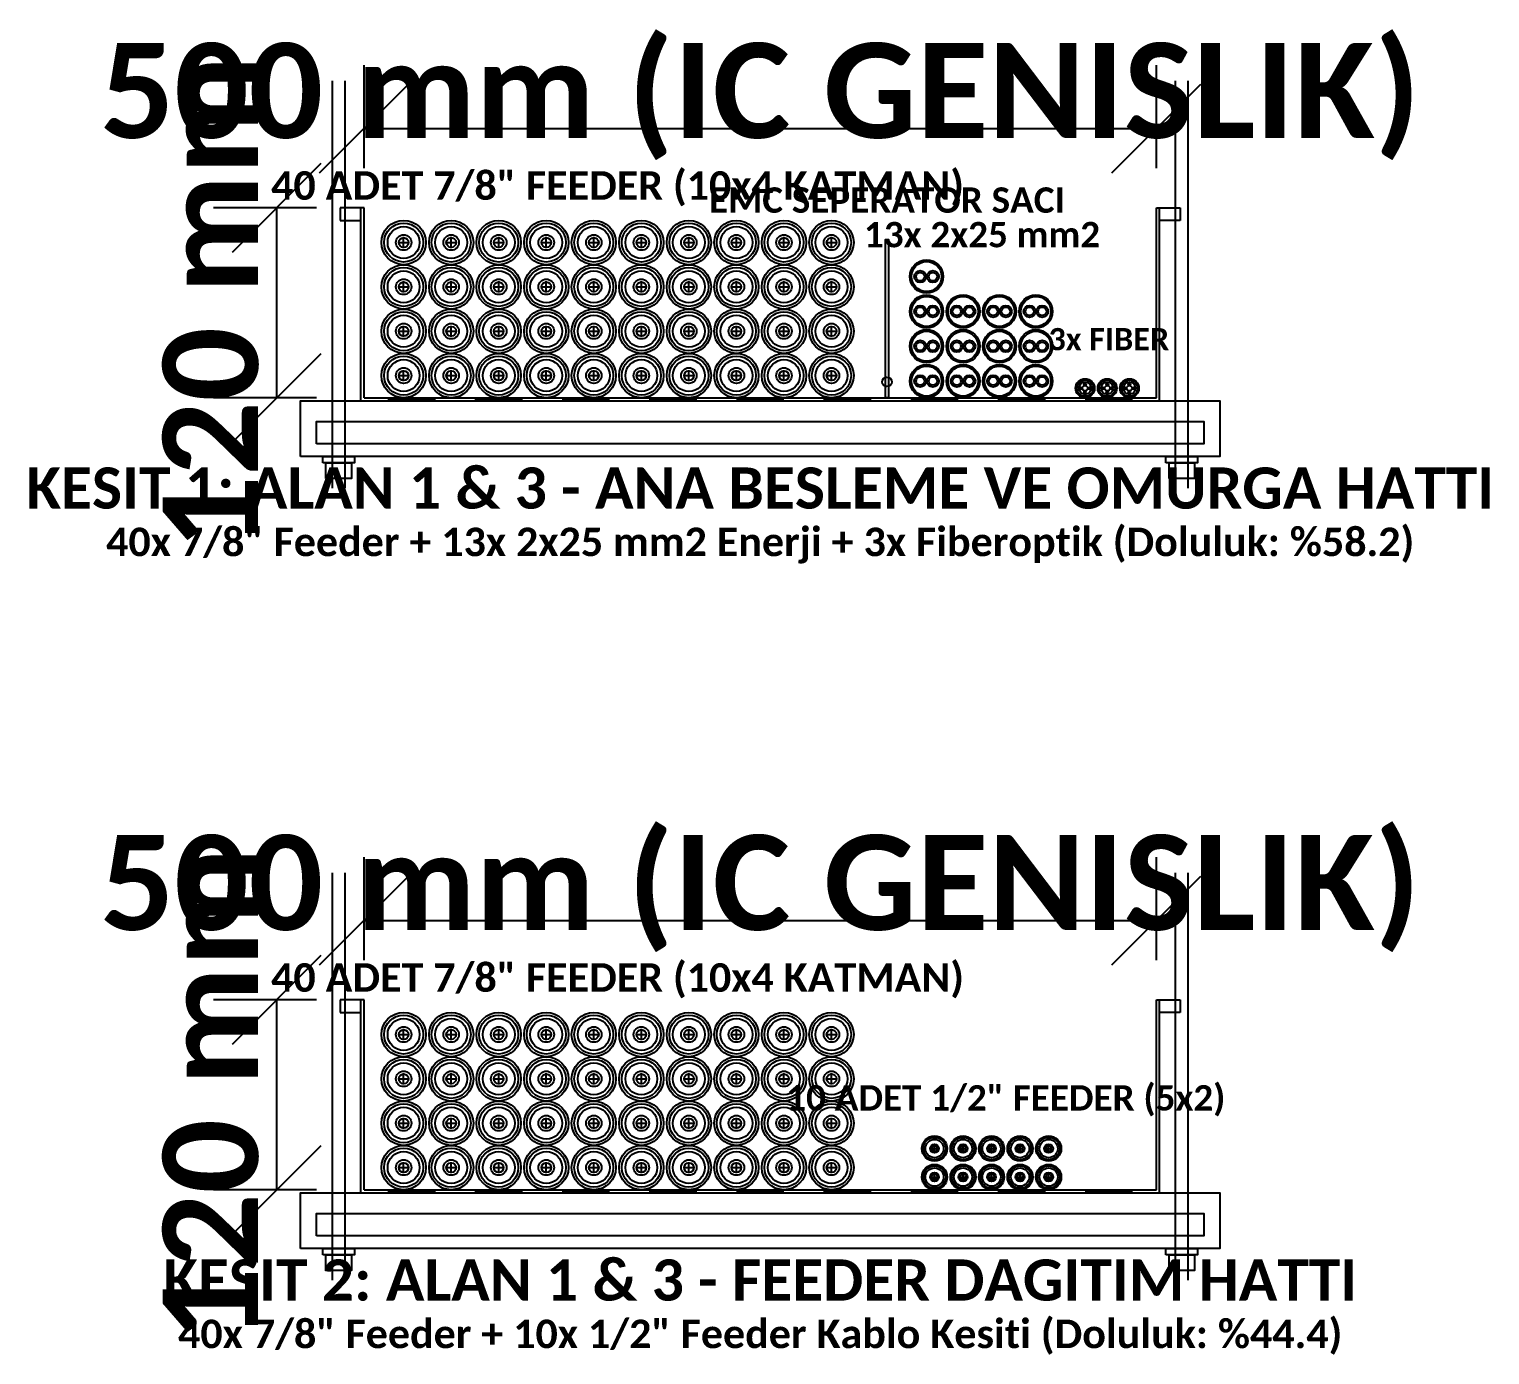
# Model space of a CAD drawing. Header units: metres. Extents: x -1.21 to 1.28, y -0.6 to 4.8.
# Drawn here: x -1.011 to -0.09, y 1.146 to 1.983 of the extents above; entities that cross this region are included whole.
import ezdxf
from ezdxf.enums import TextEntityAlignment as Align

# ---------------------------------------------------------------- set-up
doc = ezdxf.new("R2010")
doc.units = ezdxf.units.M
for name, color, linetype in [('KBL_ENERJI_2X25', 7, 'CONTINUOUS'), ('KBL_FEEDER_1_2', 7, 'CONTINUOUS'), ('KBL_FEEDER_7_8', 7, 'CONTINUOUS'), ('KBL_FIBER_OPTIK', 7, 'CONTINUOUS'), ('METIN_BILGI', 7, 'CONTINUOUS'), ('OLCULER', 1, 'CONTINUOUS'), ('TAVA_ASKI_KONSOL', 7, 'CONTINUOUS'), ('TAVA_DETAY_DELIK', 7, 'CONTINUOUS'), ('TAVA_PROFILI', 7, 'CONTINUOUS'), ('TAVA_SEPERATOR', 7, 'CONTINUOUS')]:
    doc.layers.add(name, color=color, linetype=linetype)
doc.styles.get("Standard").update_dxf_attribs({"font": 'calibrib.ttf'})

msp = doc.modelspace()

# ---------------------------------------------------------------- linework, layer by layer
at = {"layer": 'KBL_ENERJI_2X25'}
for centre, radius in [((-0.445, 1.8265), 0.0105), ((-0.445, 1.8265), 0.00945), ((-0.44899, 1.8265), 0.00378), ((-0.44899, 1.8265), 0.00265), ((-0.44101, 1.8265), 0.00378), ((-0.44101, 1.8265), 0.00265), ((-0.445, 1.8045), 0.0105), ((-0.445, 1.8045), 0.00945), ((-0.44899, 1.8045), 0.00378), ((-0.44899, 1.8045), 0.00265), ((-0.44101, 1.8045), 0.00378), ((-0.44101, 1.8045), 0.00265), ((-0.422, 1.8045), 0.0105), ((-0.422, 1.8045), 0.00945), ((-0.42599, 1.8045), 0.00378), ((-0.42599, 1.8045), 0.00265), ((-0.41801, 1.8045), 0.00378), ((-0.41801, 1.8045), 0.00265), ((-0.399, 1.8045), 0.0105), ((-0.399, 1.8045), 0.00945), ((-0.40299, 1.8045), 0.00378), ((-0.40299, 1.8045), 0.00265), ((-0.39501, 1.8045), 0.00378), ((-0.39501, 1.8045), 0.00265), ((-0.376, 1.8045), 0.0105), ((-0.376, 1.8045), 0.00945), ((-0.37999, 1.8045), 0.00378), ((-0.37999, 1.8045), 0.00265), ((-0.37201, 1.8045), 0.00378), ((-0.37201, 1.8045), 0.00265), ((-0.445, 1.7825), 0.0105), ((-0.445, 1.7825), 0.00945), ((-0.422, 1.7825), 0.0105), ((-0.422, 1.7825), 0.00945), ((-0.399, 1.7825), 0.0105), ((-0.399, 1.7825), 0.00945), ((-0.376, 1.7825), 0.0105), ((-0.376, 1.7825), 0.00945), ((-0.44899, 1.7825), 0.00378), ((-0.44899, 1.7825), 0.00265), ((-0.44101, 1.7825), 0.00378), ((-0.44101, 1.7825), 0.00265), ((-0.42599, 1.7825), 0.00378), ((-0.42599, 1.7825), 0.00265), ((-0.41801, 1.7825), 0.00378), ((-0.41801, 1.7825), 0.00265), ((-0.40299, 1.7825), 0.00378), ((-0.40299, 1.7825), 0.00265), ((-0.39501, 1.7825), 0.00378), ((-0.39501, 1.7825), 0.00265), ((-0.37999, 1.7825), 0.00378), ((-0.37999, 1.7825), 0.00265), ((-0.37201, 1.7825), 0.00378), ((-0.37201, 1.7825), 0.00265), ((-0.445, 1.7605), 0.0105), ((-0.445, 1.7605), 0.00945), ((-0.422, 1.7605), 0.0105), ((-0.422, 1.7605), 0.00945), ((-0.399, 1.7605), 0.0105), ((-0.399, 1.7605), 0.00945), ((-0.376, 1.7605), 0.0105), ((-0.376, 1.7605), 0.00945), ((-0.44899, 1.7605), 0.00378), ((-0.44899, 1.7605), 0.00265), ((-0.44101, 1.7605), 0.00378), ((-0.44101, 1.7605), 0.00265), ((-0.42599, 1.7605), 0.00378), ((-0.42599, 1.7605), 0.00265), ((-0.41801, 1.7605), 0.00378), ((-0.41801, 1.7605), 0.00265), ((-0.40299, 1.7605), 0.00378), ((-0.40299, 1.7605), 0.00265), ((-0.39501, 1.7605), 0.00378), ((-0.39501, 1.7605), 0.00265), ((-0.37999, 1.7605), 0.00378), ((-0.37999, 1.7605), 0.00265), ((-0.37201, 1.7605), 0.00378), ((-0.37201, 1.7605), 0.00265)]:
    msp.add_circle(centre, radius, dxfattribs=at)
at = {"layer": 'KBL_FEEDER_1_2'}
for p, q in [((-0.442, 1.276), (-0.438, 1.276)), ((-0.44, 1.274), (-0.44, 1.278)), ((-0.424, 1.276), (-0.42, 1.276)), ((-0.422, 1.274), (-0.422, 1.278)), ((-0.406, 1.276), (-0.402, 1.276)), ((-0.404, 1.274), (-0.404, 1.278)), ((-0.388, 1.276), (-0.384, 1.276)), ((-0.386, 1.274), (-0.386, 1.278)), ((-0.37, 1.276), (-0.366, 1.276)), ((-0.368, 1.274), (-0.368, 1.278)), ((-0.442, 1.258), (-0.438, 1.258)), ((-0.44, 1.256), (-0.44, 1.26)), ((-0.424, 1.258), (-0.42, 1.258)), ((-0.422, 1.256), (-0.422, 1.26)), ((-0.406, 1.258), (-0.402, 1.258)), ((-0.404, 1.256), (-0.404, 1.26)), ((-0.388, 1.258), (-0.384, 1.258)), ((-0.386, 1.256), (-0.386, 1.26)), ((-0.37, 1.258), (-0.366, 1.258)), ((-0.368, 1.256), (-0.368, 1.26))]:
    msp.add_line(p, q, dxfattribs=at)
for centre, radius in [((-0.44, 1.276), 0.008), ((-0.44, 1.276), 0.00704), ((-0.44, 1.276), 0.00576), ((-0.422, 1.276), 0.008), ((-0.422, 1.276), 0.00704), ((-0.422, 1.276), 0.00576), ((-0.404, 1.276), 0.008), ((-0.404, 1.276), 0.00704), ((-0.404, 1.276), 0.00576), ((-0.386, 1.276), 0.008), ((-0.386, 1.276), 0.00704), ((-0.386, 1.276), 0.00576), ((-0.368, 1.276), 0.008), ((-0.368, 1.276), 0.00704), ((-0.368, 1.276), 0.00576), ((-0.44, 1.276), 0.0028), ((-0.44, 1.276), 0.00176), ((-0.422, 1.276), 0.0028), ((-0.422, 1.276), 0.00176), ((-0.404, 1.276), 0.0028), ((-0.404, 1.276), 0.00176), ((-0.386, 1.276), 0.0028), ((-0.386, 1.276), 0.00176), ((-0.368, 1.276), 0.0028), ((-0.368, 1.276), 0.00176), ((-0.44, 1.258), 0.008), ((-0.44, 1.258), 0.00704), ((-0.44, 1.258), 0.00576), ((-0.422, 1.258), 0.008), ((-0.422, 1.258), 0.00704), ((-0.422, 1.258), 0.00576), ((-0.404, 1.258), 0.008), ((-0.404, 1.258), 0.00704), ((-0.404, 1.258), 0.00576), ((-0.386, 1.258), 0.008), ((-0.386, 1.258), 0.00704), ((-0.386, 1.258), 0.00576), ((-0.368, 1.258), 0.008), ((-0.368, 1.258), 0.00704), ((-0.368, 1.258), 0.00576), ((-0.44, 1.258), 0.0028), ((-0.44, 1.258), 0.00176), ((-0.422, 1.258), 0.0028), ((-0.422, 1.258), 0.00176), ((-0.404, 1.258), 0.0028), ((-0.404, 1.258), 0.00176), ((-0.386, 1.258), 0.0028), ((-0.386, 1.258), 0.00176), ((-0.368, 1.258), 0.0028), ((-0.368, 1.258), 0.00176)]:
    msp.add_circle(centre, radius, dxfattribs=at)
at = {"layer": 'KBL_FEEDER_7_8'}
for p, q in [((-0.7785, 1.848), (-0.7715, 1.848)), ((-0.775, 1.8445), (-0.775, 1.8515)), ((-0.7485, 1.848), (-0.7415, 1.848)), ((-0.745, 1.8445), (-0.745, 1.8515)), ((-0.7185, 1.848), (-0.7115, 1.848)), ((-0.715, 1.8445), (-0.715, 1.8515)), ((-0.6885, 1.848), (-0.6815, 1.848)), ((-0.685, 1.8445), (-0.685, 1.8515)), ((-0.6585, 1.848), (-0.6515, 1.848)), ((-0.655, 1.8445), (-0.655, 1.8515)), ((-0.6285, 1.848), (-0.6215, 1.848)), ((-0.625, 1.8445), (-0.625, 1.8515)), ((-0.5985, 1.848), (-0.5915, 1.848)), ((-0.595, 1.8445), (-0.595, 1.8515)), ((-0.5685, 1.848), (-0.5615, 1.848)), ((-0.565, 1.8445), (-0.565, 1.8515)), ((-0.5385, 1.848), (-0.5315, 1.848)), ((-0.535, 1.8445), (-0.535, 1.8515)), ((-0.5085, 1.848), (-0.5015, 1.848)), ((-0.505, 1.8445), (-0.505, 1.8515)), ((-0.7785, 1.82), (-0.7715, 1.82)), ((-0.775, 1.8165), (-0.775, 1.8235)), ((-0.7485, 1.82), (-0.7415, 1.82)), ((-0.745, 1.8165), (-0.745, 1.8235)), ((-0.7185, 1.82), (-0.7115, 1.82)), ((-0.715, 1.8165), (-0.715, 1.8235)), ((-0.6885, 1.82), (-0.6815, 1.82)), ((-0.685, 1.8165), (-0.685, 1.8235)), ((-0.6585, 1.82), (-0.6515, 1.82)), ((-0.655, 1.8165), (-0.655, 1.8235)), ((-0.6285, 1.82), (-0.6215, 1.82)), ((-0.625, 1.8165), (-0.625, 1.8235)), ((-0.5985, 1.82), (-0.5915, 1.82)), ((-0.595, 1.8165), (-0.595, 1.8235)), ((-0.5685, 1.82), (-0.5615, 1.82)), ((-0.565, 1.8165), (-0.565, 1.8235)), ((-0.5385, 1.82), (-0.5315, 1.82)), ((-0.535, 1.8165), (-0.535, 1.8235)), ((-0.5085, 1.82), (-0.5015, 1.82)), ((-0.505, 1.8165), (-0.505, 1.8235)), ((-0.7785, 1.792), (-0.7715, 1.792)), ((-0.775, 1.7885), (-0.775, 1.7955)), ((-0.7485, 1.792), (-0.7415, 1.792)), ((-0.745, 1.7885), (-0.745, 1.7955)), ((-0.7185, 1.792), (-0.7115, 1.792)), ((-0.715, 1.7885), (-0.715, 1.7955)), ((-0.6885, 1.792), (-0.6815, 1.792)), ((-0.685, 1.7885), (-0.685, 1.7955)), ((-0.6585, 1.792), (-0.6515, 1.792)), ((-0.655, 1.7885), (-0.655, 1.7955)), ((-0.6285, 1.792), (-0.6215, 1.792)), ((-0.625, 1.7885), (-0.625, 1.7955)), ((-0.5985, 1.792), (-0.5915, 1.792)), ((-0.595, 1.7885), (-0.595, 1.7955)), ((-0.5685, 1.792), (-0.5615, 1.792)), ((-0.565, 1.7885), (-0.565, 1.7955)), ((-0.5385, 1.792), (-0.5315, 1.792)), ((-0.535, 1.7885), (-0.535, 1.7955)), ((-0.5085, 1.792), (-0.5015, 1.792)), ((-0.505, 1.7885), (-0.505, 1.7955)), ((-0.7785, 1.764), (-0.7715, 1.764)), ((-0.775, 1.7605), (-0.775, 1.7675)), ((-0.7485, 1.764), (-0.7415, 1.764)), ((-0.745, 1.7605), (-0.745, 1.7675)), ((-0.7185, 1.764), (-0.7115, 1.764)), ((-0.715, 1.7605), (-0.715, 1.7675)), ((-0.6885, 1.764), (-0.6815, 1.764)), ((-0.685, 1.7605), (-0.685, 1.7675)), ((-0.6585, 1.764), (-0.6515, 1.764)), ((-0.655, 1.7605), (-0.655, 1.7675)), ((-0.6285, 1.764), (-0.6215, 1.764)), ((-0.625, 1.7605), (-0.625, 1.7675)), ((-0.5985, 1.764), (-0.5915, 1.764)), ((-0.595, 1.7605), (-0.595, 1.7675)), ((-0.5685, 1.764), (-0.5615, 1.764)), ((-0.565, 1.7605), (-0.565, 1.7675)), ((-0.5385, 1.764), (-0.5315, 1.764)), ((-0.535, 1.7605), (-0.535, 1.7675)), ((-0.5085, 1.764), (-0.5015, 1.764)), ((-0.505, 1.7605), (-0.505, 1.7675)), ((-0.7785, 1.348), (-0.7715, 1.348)), ((-0.775, 1.3445), (-0.775, 1.3515)), ((-0.7485, 1.348), (-0.7415, 1.348)), ((-0.745, 1.3445), (-0.745, 1.3515)), ((-0.7185, 1.348), (-0.7115, 1.348)), ((-0.715, 1.3445), (-0.715, 1.3515)), ((-0.6885, 1.348), (-0.6815, 1.348)), ((-0.685, 1.3445), (-0.685, 1.3515)), ((-0.6585, 1.348), (-0.6515, 1.348)), ((-0.655, 1.3445), (-0.655, 1.3515)), ((-0.6285, 1.348), (-0.6215, 1.348)), ((-0.625, 1.3445), (-0.625, 1.3515)), ((-0.5985, 1.348), (-0.5915, 1.348)), ((-0.595, 1.3445), (-0.595, 1.3515)), ((-0.5685, 1.348), (-0.5615, 1.348)), ((-0.565, 1.3445), (-0.565, 1.3515)), ((-0.5385, 1.348), (-0.5315, 1.348)), ((-0.535, 1.3445), (-0.535, 1.3515)), ((-0.5085, 1.348), (-0.5015, 1.348)), ((-0.505, 1.3445), (-0.505, 1.3515)), ((-0.7785, 1.32), (-0.7715, 1.32)), ((-0.775, 1.3165), (-0.775, 1.3235)), ((-0.7485, 1.32), (-0.7415, 1.32)), ((-0.745, 1.3165), (-0.745, 1.3235)), ((-0.7185, 1.32), (-0.7115, 1.32)), ((-0.715, 1.3165), (-0.715, 1.3235)), ((-0.6885, 1.32), (-0.6815, 1.32)), ((-0.685, 1.3165), (-0.685, 1.3235)), ((-0.6585, 1.32), (-0.6515, 1.32)), ((-0.655, 1.3165), (-0.655, 1.3235)), ((-0.6285, 1.32), (-0.6215, 1.32)), ((-0.625, 1.3165), (-0.625, 1.3235)), ((-0.5985, 1.32), (-0.5915, 1.32)), ((-0.595, 1.3165), (-0.595, 1.3235)), ((-0.5685, 1.32), (-0.5615, 1.32)), ((-0.565, 1.3165), (-0.565, 1.3235)), ((-0.5385, 1.32), (-0.5315, 1.32)), ((-0.535, 1.3165), (-0.535, 1.3235)), ((-0.5085, 1.32), (-0.5015, 1.32)), ((-0.505, 1.3165), (-0.505, 1.3235)), ((-0.7785, 1.292), (-0.7715, 1.292)), ((-0.775, 1.2885), (-0.775, 1.2955)), ((-0.7485, 1.292), (-0.7415, 1.292)), ((-0.745, 1.2885), (-0.745, 1.2955)), ((-0.7185, 1.292), (-0.7115, 1.292)), ((-0.715, 1.2885), (-0.715, 1.2955)), ((-0.6885, 1.292), (-0.6815, 1.292)), ((-0.685, 1.2885), (-0.685, 1.2955)), ((-0.6585, 1.292), (-0.6515, 1.292)), ((-0.655, 1.2885), (-0.655, 1.2955)), ((-0.6285, 1.292), (-0.6215, 1.292)), ((-0.625, 1.2885), (-0.625, 1.2955)), ((-0.5985, 1.292), (-0.5915, 1.292)), ((-0.595, 1.2885), (-0.595, 1.2955)), ((-0.5685, 1.292), (-0.5615, 1.292)), ((-0.565, 1.2885), (-0.565, 1.2955)), ((-0.5385, 1.292), (-0.5315, 1.292)), ((-0.535, 1.2885), (-0.535, 1.2955)), ((-0.5085, 1.292), (-0.5015, 1.292)), ((-0.505, 1.2885), (-0.505, 1.2955)), ((-0.7785, 1.264), (-0.7715, 1.264)), ((-0.775, 1.2605), (-0.775, 1.2675)), ((-0.7485, 1.264), (-0.7415, 1.264)), ((-0.745, 1.2605), (-0.745, 1.2675)), ((-0.7185, 1.264), (-0.7115, 1.264)), ((-0.715, 1.2605), (-0.715, 1.2675)), ((-0.6885, 1.264), (-0.6815, 1.264)), ((-0.685, 1.2605), (-0.685, 1.2675)), ((-0.6585, 1.264), (-0.6515, 1.264)), ((-0.655, 1.2605), (-0.655, 1.2675)), ((-0.6285, 1.264), (-0.6215, 1.264)), ((-0.625, 1.2605), (-0.625, 1.2675)), ((-0.5985, 1.264), (-0.5915, 1.264)), ((-0.595, 1.2605), (-0.595, 1.2675)), ((-0.5685, 1.264), (-0.5615, 1.264)), ((-0.565, 1.2605), (-0.565, 1.2675)), ((-0.5385, 1.264), (-0.5315, 1.264)), ((-0.535, 1.2605), (-0.535, 1.2675)), ((-0.5085, 1.264), (-0.5015, 1.264)), ((-0.505, 1.2605), (-0.505, 1.2675))]:
    msp.add_line(p, q, dxfattribs=at)
for centre, radius in [((-0.775, 1.848), 0.014), ((-0.745, 1.848), 0.014), ((-0.715, 1.848), 0.014), ((-0.685, 1.848), 0.014), ((-0.655, 1.848), 0.014), ((-0.625, 1.848), 0.014), ((-0.595, 1.848), 0.014), ((-0.565, 1.848), 0.014), ((-0.535, 1.848), 0.014), ((-0.505, 1.848), 0.014), ((-0.775, 1.848), 0.01232), ((-0.775, 1.848), 0.01008), ((-0.775, 1.848), 0.0049), ((-0.745, 1.848), 0.01232), ((-0.745, 1.848), 0.01008), ((-0.745, 1.848), 0.0049), ((-0.715, 1.848), 0.01232), ((-0.715, 1.848), 0.01008), ((-0.715, 1.848), 0.0049), ((-0.685, 1.848), 0.01232), ((-0.685, 1.848), 0.01008), ((-0.685, 1.848), 0.0049), ((-0.655, 1.848), 0.01232), ((-0.655, 1.848), 0.01008), ((-0.655, 1.848), 0.0049), ((-0.625, 1.848), 0.01232), ((-0.625, 1.848), 0.01008), ((-0.625, 1.848), 0.0049), ((-0.595, 1.848), 0.01232), ((-0.595, 1.848), 0.01008), ((-0.595, 1.848), 0.0049), ((-0.565, 1.848), 0.01232), ((-0.565, 1.848), 0.01008), ((-0.565, 1.848), 0.0049), ((-0.535, 1.848), 0.01232), ((-0.535, 1.848), 0.01008), ((-0.535, 1.848), 0.0049), ((-0.505, 1.848), 0.01232), ((-0.505, 1.848), 0.01008), ((-0.505, 1.848), 0.0049), ((-0.775, 1.848), 0.00308), ((-0.745, 1.848), 0.00308), ((-0.715, 1.848), 0.00308), ((-0.685, 1.848), 0.00308), ((-0.655, 1.848), 0.00308), ((-0.625, 1.848), 0.00308), ((-0.595, 1.848), 0.00308), ((-0.565, 1.848), 0.00308), ((-0.535, 1.848), 0.00308), ((-0.505, 1.848), 0.00308), ((-0.775, 1.82), 0.014), ((-0.775, 1.82), 0.01232), ((-0.775, 1.82), 0.01008), ((-0.745, 1.82), 0.014), ((-0.745, 1.82), 0.01232), ((-0.745, 1.82), 0.01008), ((-0.715, 1.82), 0.014), ((-0.715, 1.82), 0.01232), ((-0.715, 1.82), 0.01008), ((-0.685, 1.82), 0.014), ((-0.685, 1.82), 0.01232), ((-0.685, 1.82), 0.01008), ((-0.655, 1.82), 0.014), ((-0.655, 1.82), 0.01232), ((-0.655, 1.82), 0.01008), ((-0.625, 1.82), 0.014), ((-0.625, 1.82), 0.01232), ((-0.625, 1.82), 0.01008), ((-0.595, 1.82), 0.014), ((-0.595, 1.82), 0.01232), ((-0.595, 1.82), 0.01008), ((-0.565, 1.82), 0.014), ((-0.565, 1.82), 0.01232), ((-0.565, 1.82), 0.01008), ((-0.535, 1.82), 0.014), ((-0.535, 1.82), 0.01232), ((-0.535, 1.82), 0.01008), ((-0.505, 1.82), 0.014), ((-0.505, 1.82), 0.01232), ((-0.505, 1.82), 0.01008), ((-0.775, 1.82), 0.0049), ((-0.775, 1.82), 0.00308), ((-0.745, 1.82), 0.0049), ((-0.745, 1.82), 0.00308), ((-0.715, 1.82), 0.0049), ((-0.715, 1.82), 0.00308), ((-0.685, 1.82), 0.0049), ((-0.685, 1.82), 0.00308), ((-0.655, 1.82), 0.0049), ((-0.655, 1.82), 0.00308), ((-0.625, 1.82), 0.0049), ((-0.625, 1.82), 0.00308), ((-0.595, 1.82), 0.0049), ((-0.595, 1.82), 0.00308), ((-0.565, 1.82), 0.0049), ((-0.565, 1.82), 0.00308), ((-0.535, 1.82), 0.0049), ((-0.535, 1.82), 0.00308), ((-0.505, 1.82), 0.0049), ((-0.505, 1.82), 0.00308), ((-0.775, 1.792), 0.014), ((-0.775, 1.792), 0.01232), ((-0.775, 1.792), 0.01008), ((-0.745, 1.792), 0.014), ((-0.745, 1.792), 0.01232), ((-0.745, 1.792), 0.01008), ((-0.715, 1.792), 0.014), ((-0.715, 1.792), 0.01232), ((-0.715, 1.792), 0.01008), ((-0.685, 1.792), 0.014), ((-0.685, 1.792), 0.01232), ((-0.685, 1.792), 0.01008), ((-0.655, 1.792), 0.014), ((-0.655, 1.792), 0.01232), ((-0.655, 1.792), 0.01008), ((-0.625, 1.792), 0.014), ((-0.625, 1.792), 0.01232), ((-0.625, 1.792), 0.01008), ((-0.595, 1.792), 0.014), ((-0.595, 1.792), 0.01232), ((-0.595, 1.792), 0.01008), ((-0.565, 1.792), 0.014), ((-0.565, 1.792), 0.01232), ((-0.565, 1.792), 0.01008), ((-0.535, 1.792), 0.014), ((-0.535, 1.792), 0.01232), ((-0.535, 1.792), 0.01008), ((-0.505, 1.792), 0.014), ((-0.505, 1.792), 0.01232), ((-0.505, 1.792), 0.01008), ((-0.775, 1.792), 0.0049), ((-0.775, 1.792), 0.00308), ((-0.745, 1.792), 0.0049), ((-0.745, 1.792), 0.00308), ((-0.715, 1.792), 0.0049), ((-0.715, 1.792), 0.00308), ((-0.685, 1.792), 0.0049), ((-0.685, 1.792), 0.00308), ((-0.655, 1.792), 0.0049), ((-0.655, 1.792), 0.00308), ((-0.625, 1.792), 0.0049), ((-0.625, 1.792), 0.00308), ((-0.595, 1.792), 0.0049), ((-0.595, 1.792), 0.00308), ((-0.565, 1.792), 0.0049), ((-0.565, 1.792), 0.00308), ((-0.535, 1.792), 0.0049), ((-0.535, 1.792), 0.00308), ((-0.505, 1.792), 0.0049), ((-0.505, 1.792), 0.00308), ((-0.775, 1.764), 0.014), ((-0.775, 1.764), 0.01232), ((-0.775, 1.764), 0.01008), ((-0.745, 1.764), 0.014), ((-0.745, 1.764), 0.01232), ((-0.745, 1.764), 0.01008), ((-0.715, 1.764), 0.014), ((-0.715, 1.764), 0.01232), ((-0.715, 1.764), 0.01008), ((-0.685, 1.764), 0.014), ((-0.685, 1.764), 0.01232), ((-0.685, 1.764), 0.01008), ((-0.655, 1.764), 0.014), ((-0.655, 1.764), 0.01232), ((-0.655, 1.764), 0.01008), ((-0.625, 1.764), 0.014), ((-0.625, 1.764), 0.01232), ((-0.625, 1.764), 0.01008), ((-0.595, 1.764), 0.014), ((-0.595, 1.764), 0.01232), ((-0.595, 1.764), 0.01008), ((-0.565, 1.764), 0.014), ((-0.565, 1.764), 0.01232), ((-0.565, 1.764), 0.01008), ((-0.535, 1.764), 0.014), ((-0.535, 1.764), 0.01232), ((-0.535, 1.764), 0.01008), ((-0.505, 1.764), 0.014), ((-0.505, 1.764), 0.01232), ((-0.505, 1.764), 0.01008), ((-0.775, 1.764), 0.0049), ((-0.775, 1.764), 0.00308), ((-0.745, 1.764), 0.0049), ((-0.745, 1.764), 0.00308), ((-0.715, 1.764), 0.0049), ((-0.715, 1.764), 0.00308), ((-0.685, 1.764), 0.0049), ((-0.685, 1.764), 0.00308), ((-0.655, 1.764), 0.0049), ((-0.655, 1.764), 0.00308), ((-0.625, 1.764), 0.0049), ((-0.625, 1.764), 0.00308), ((-0.595, 1.764), 0.0049), ((-0.595, 1.764), 0.00308), ((-0.565, 1.764), 0.0049), ((-0.565, 1.764), 0.00308), ((-0.535, 1.764), 0.0049), ((-0.535, 1.764), 0.00308), ((-0.505, 1.764), 0.0049), ((-0.505, 1.764), 0.00308), ((-0.775, 1.348), 0.014), ((-0.775, 1.348), 0.01232), ((-0.775, 1.348), 0.01008), ((-0.745, 1.348), 0.014), ((-0.745, 1.348), 0.01232), ((-0.745, 1.348), 0.01008), ((-0.715, 1.348), 0.014), ((-0.715, 1.348), 0.01232), ((-0.715, 1.348), 0.01008), ((-0.685, 1.348), 0.014), ((-0.685, 1.348), 0.01232), ((-0.685, 1.348), 0.01008), ((-0.655, 1.348), 0.014), ((-0.655, 1.348), 0.01232), ((-0.655, 1.348), 0.01008), ((-0.625, 1.348), 0.014), ((-0.625, 1.348), 0.01232), ((-0.625, 1.348), 0.01008), ((-0.595, 1.348), 0.014), ((-0.595, 1.348), 0.01232), ((-0.595, 1.348), 0.01008), ((-0.565, 1.348), 0.014), ((-0.565, 1.348), 0.01232), ((-0.565, 1.348), 0.01008), ((-0.535, 1.348), 0.014), ((-0.535, 1.348), 0.01232), ((-0.535, 1.348), 0.01008), ((-0.505, 1.348), 0.014), ((-0.505, 1.348), 0.01232), ((-0.505, 1.348), 0.01008), ((-0.775, 1.348), 0.0049), ((-0.775, 1.348), 0.00308), ((-0.745, 1.348), 0.0049), ((-0.745, 1.348), 0.00308), ((-0.715, 1.348), 0.0049), ((-0.715, 1.348), 0.00308), ((-0.685, 1.348), 0.0049), ((-0.685, 1.348), 0.00308), ((-0.655, 1.348), 0.0049), ((-0.655, 1.348), 0.00308), ((-0.625, 1.348), 0.0049), ((-0.625, 1.348), 0.00308), ((-0.595, 1.348), 0.0049), ((-0.595, 1.348), 0.00308), ((-0.565, 1.348), 0.0049), ((-0.565, 1.348), 0.00308), ((-0.535, 1.348), 0.0049), ((-0.535, 1.348), 0.00308), ((-0.505, 1.348), 0.0049), ((-0.505, 1.348), 0.00308), ((-0.775, 1.32), 0.014), ((-0.775, 1.32), 0.01232), ((-0.775, 1.32), 0.01008), ((-0.745, 1.32), 0.014), ((-0.745, 1.32), 0.01232), ((-0.745, 1.32), 0.01008), ((-0.715, 1.32), 0.014), ((-0.715, 1.32), 0.01232), ((-0.715, 1.32), 0.01008), ((-0.685, 1.32), 0.014), ((-0.685, 1.32), 0.01232), ((-0.685, 1.32), 0.01008), ((-0.655, 1.32), 0.014), ((-0.655, 1.32), 0.01232), ((-0.655, 1.32), 0.01008), ((-0.625, 1.32), 0.014), ((-0.625, 1.32), 0.01232), ((-0.625, 1.32), 0.01008), ((-0.595, 1.32), 0.014), ((-0.595, 1.32), 0.01232), ((-0.595, 1.32), 0.01008), ((-0.565, 1.32), 0.014), ((-0.565, 1.32), 0.01232), ((-0.565, 1.32), 0.01008), ((-0.535, 1.32), 0.014), ((-0.535, 1.32), 0.01232), ((-0.535, 1.32), 0.01008), ((-0.505, 1.32), 0.014), ((-0.505, 1.32), 0.01232), ((-0.505, 1.32), 0.01008), ((-0.775, 1.32), 0.0049), ((-0.775, 1.32), 0.00308), ((-0.745, 1.32), 0.0049), ((-0.745, 1.32), 0.00308), ((-0.715, 1.32), 0.0049), ((-0.715, 1.32), 0.00308), ((-0.685, 1.32), 0.0049), ((-0.685, 1.32), 0.00308), ((-0.655, 1.32), 0.0049), ((-0.655, 1.32), 0.00308), ((-0.625, 1.32), 0.0049), ((-0.625, 1.32), 0.00308), ((-0.595, 1.32), 0.0049), ((-0.595, 1.32), 0.00308), ((-0.565, 1.32), 0.0049), ((-0.565, 1.32), 0.00308), ((-0.535, 1.32), 0.0049), ((-0.535, 1.32), 0.00308), ((-0.505, 1.32), 0.0049), ((-0.505, 1.32), 0.00308), ((-0.775, 1.292), 0.014), ((-0.775, 1.292), 0.01232), ((-0.775, 1.292), 0.01008), ((-0.745, 1.292), 0.014), ((-0.745, 1.292), 0.01232), ((-0.745, 1.292), 0.01008), ((-0.715, 1.292), 0.014), ((-0.715, 1.292), 0.01232), ((-0.715, 1.292), 0.01008), ((-0.685, 1.292), 0.014), ((-0.685, 1.292), 0.01232), ((-0.685, 1.292), 0.01008), ((-0.655, 1.292), 0.014), ((-0.655, 1.292), 0.01232), ((-0.655, 1.292), 0.01008), ((-0.625, 1.292), 0.014), ((-0.625, 1.292), 0.01232), ((-0.625, 1.292), 0.01008), ((-0.595, 1.292), 0.014), ((-0.595, 1.292), 0.01232), ((-0.595, 1.292), 0.01008), ((-0.565, 1.292), 0.014), ((-0.565, 1.292), 0.01232), ((-0.565, 1.292), 0.01008), ((-0.535, 1.292), 0.014), ((-0.535, 1.292), 0.01232), ((-0.535, 1.292), 0.01008), ((-0.505, 1.292), 0.014), ((-0.505, 1.292), 0.01232), ((-0.505, 1.292), 0.01008), ((-0.775, 1.292), 0.0049), ((-0.775, 1.292), 0.00308), ((-0.745, 1.292), 0.0049), ((-0.745, 1.292), 0.00308), ((-0.715, 1.292), 0.0049), ((-0.715, 1.292), 0.00308), ((-0.685, 1.292), 0.0049), ((-0.685, 1.292), 0.00308), ((-0.655, 1.292), 0.0049), ((-0.655, 1.292), 0.00308), ((-0.625, 1.292), 0.0049), ((-0.625, 1.292), 0.00308), ((-0.595, 1.292), 0.0049), ((-0.595, 1.292), 0.00308), ((-0.565, 1.292), 0.0049), ((-0.565, 1.292), 0.00308), ((-0.535, 1.292), 0.0049), ((-0.535, 1.292), 0.00308), ((-0.505, 1.292), 0.0049), ((-0.505, 1.292), 0.00308), ((-0.775, 1.264), 0.014), ((-0.775, 1.264), 0.01232), ((-0.775, 1.264), 0.01008), ((-0.745, 1.264), 0.014), ((-0.745, 1.264), 0.01232), ((-0.745, 1.264), 0.01008), ((-0.715, 1.264), 0.014), ((-0.715, 1.264), 0.01232), ((-0.715, 1.264), 0.01008), ((-0.685, 1.264), 0.014), ((-0.685, 1.264), 0.01232), ((-0.685, 1.264), 0.01008), ((-0.655, 1.264), 0.014), ((-0.655, 1.264), 0.01232), ((-0.655, 1.264), 0.01008), ((-0.625, 1.264), 0.014), ((-0.625, 1.264), 0.01232), ((-0.625, 1.264), 0.01008), ((-0.595, 1.264), 0.014), ((-0.595, 1.264), 0.01232), ((-0.595, 1.264), 0.01008), ((-0.565, 1.264), 0.014), ((-0.565, 1.264), 0.01232), ((-0.565, 1.264), 0.01008), ((-0.535, 1.264), 0.014), ((-0.535, 1.264), 0.01232), ((-0.535, 1.264), 0.01008), ((-0.505, 1.264), 0.014), ((-0.505, 1.264), 0.01232), ((-0.505, 1.264), 0.01008), ((-0.775, 1.264), 0.0049), ((-0.775, 1.264), 0.00308), ((-0.745, 1.264), 0.0049), ((-0.745, 1.264), 0.00308), ((-0.715, 1.264), 0.0049), ((-0.715, 1.264), 0.00308), ((-0.685, 1.264), 0.0049), ((-0.685, 1.264), 0.00308), ((-0.655, 1.264), 0.0049), ((-0.655, 1.264), 0.00308), ((-0.625, 1.264), 0.0049), ((-0.625, 1.264), 0.00308), ((-0.595, 1.264), 0.0049), ((-0.595, 1.264), 0.00308), ((-0.565, 1.264), 0.0049), ((-0.565, 1.264), 0.00308), ((-0.535, 1.264), 0.0049), ((-0.535, 1.264), 0.00308), ((-0.505, 1.264), 0.0049), ((-0.505, 1.264), 0.00308)]:
    msp.add_circle(centre, radius, dxfattribs=at)
at = {"layer": 'KBL_FIBER_OPTIK'}
for centre, radius in [((-0.345, 1.756), 0.006), ((-0.345, 1.756), 0.0051), ((-0.331, 1.756), 0.006), ((-0.331, 1.756), 0.0051), ((-0.317, 1.756), 0.006), ((-0.317, 1.756), 0.0051), ((-0.345, 1.756), 0.0039), ((-0.3477, 1.756), 0.00072), ((-0.345, 1.756), 0.00168), ((-0.345, 1.7587), 0.00072), ((-0.345, 1.7533), 0.00072), ((-0.3423, 1.756), 0.00072), ((-0.331, 1.756), 0.0039), ((-0.3337, 1.756), 0.00072), ((-0.331, 1.756), 0.00168), ((-0.331, 1.7587), 0.00072), ((-0.331, 1.7533), 0.00072), ((-0.3283, 1.756), 0.00072), ((-0.317, 1.756), 0.0039), ((-0.3197, 1.756), 0.00072), ((-0.317, 1.756), 0.00168), ((-0.317, 1.7587), 0.00072), ((-0.317, 1.7533), 0.00072), ((-0.3143, 1.756), 0.00072)]:
    msp.add_circle(centre, radius, dxfattribs=at)
at = {"layer": 'OLCULER'}
for p, q in [((-0.8, 1.895), (-0.8, 1.96)), ((-0.3, 1.895), (-0.3, 1.96)), ((-0.828, 1.892), (-0.772, 1.948)), ((-0.328, 1.892), (-0.272, 1.948)), ((-0.8, 1.92), (-0.3, 1.92)), ((-0.883, 1.842), (-0.827, 1.898)), ((-0.83, 1.87), (-0.895, 1.87)), ((-0.855, 1.75), (-0.855, 1.87)), ((-0.883, 1.722), (-0.827, 1.778)), ((-0.83, 1.75), (-0.895, 1.75)), ((-0.8, 1.395), (-0.8, 1.46)), ((-0.3, 1.395), (-0.3, 1.46)), ((-0.828, 1.392), (-0.772, 1.448)), ((-0.328, 1.392), (-0.272, 1.448)), ((-0.8, 1.42), (-0.3, 1.42)), ((-0.883, 1.342), (-0.827, 1.398)), ((-0.83, 1.37), (-0.895, 1.37)), ((-0.855, 1.25), (-0.855, 1.37)), ((-0.883, 1.222), (-0.827, 1.278)), ((-0.83, 1.25), (-0.895, 1.25))]:
    msp.add_line(p, q, dxfattribs=at)
at = {"layer": 'TAVA_ASKI_KONSOL'}
for p, q in [((-0.82, 1.693), (-0.82, 1.95)), ((-0.812, 1.693), (-0.812, 1.95)), ((-0.288, 1.693), (-0.288, 1.95)), ((-0.28, 1.693), (-0.28, 1.95)), ((-0.82, 1.193), (-0.82, 1.45)), ((-0.812, 1.193), (-0.812, 1.45)), ((-0.288, 1.193), (-0.288, 1.45)), ((-0.28, 1.193), (-0.28, 1.45))]:
    msp.add_line(p, q, dxfattribs=at)
for points in [[(-0.84, 1.713), (-0.84, 1.748), (-0.26, 1.748), (-0.26, 1.713)], [(-0.83, 1.721), (-0.83, 1.735), (-0.27, 1.735), (-0.27, 1.721)], [(-0.826, 1.709), (-0.826, 1.713), (-0.806, 1.713), (-0.806, 1.709)], [(-0.824, 1.699), (-0.824, 1.709), (-0.808, 1.709), (-0.808, 1.699)], [(-0.294, 1.709), (-0.294, 1.713), (-0.274, 1.713), (-0.274, 1.709)], [(-0.292, 1.699), (-0.292, 1.709), (-0.276, 1.709), (-0.276, 1.699)], [(-0.84, 1.213), (-0.84, 1.248), (-0.26, 1.248), (-0.26, 1.213)], [(-0.83, 1.221), (-0.83, 1.235), (-0.27, 1.235), (-0.27, 1.221)], [(-0.826, 1.209), (-0.826, 1.213), (-0.806, 1.213), (-0.806, 1.209)], [(-0.824, 1.199), (-0.824, 1.209), (-0.808, 1.209), (-0.808, 1.199)], [(-0.294, 1.209), (-0.294, 1.213), (-0.274, 1.213), (-0.274, 1.209)], [(-0.292, 1.199), (-0.292, 1.209), (-0.276, 1.209), (-0.276, 1.199)]]:
    msp.add_lwpolyline(points, close=True, dxfattribs=at)
at = {"layer": 'TAVA_DETAY_DELIK'}
for p, q in [((-0.785, 1.749), (-0.755, 1.749)), ((-0.73, 1.749), (-0.7, 1.749)), ((-0.675, 1.749), (-0.645, 1.749)), ((-0.62, 1.749), (-0.59, 1.749)), ((-0.565, 1.749), (-0.535, 1.749)), ((-0.51, 1.749), (-0.48, 1.749)), ((-0.455, 1.749), (-0.425, 1.749)), ((-0.4, 1.749), (-0.37, 1.749)), ((-0.345, 1.749), (-0.315, 1.749)), ((-0.785, 1.249), (-0.755, 1.249)), ((-0.73, 1.249), (-0.7, 1.249)), ((-0.675, 1.249), (-0.645, 1.249)), ((-0.62, 1.249), (-0.59, 1.249)), ((-0.565, 1.249), (-0.535, 1.249)), ((-0.51, 1.249), (-0.48, 1.249)), ((-0.455, 1.249), (-0.425, 1.249)), ((-0.4, 1.249), (-0.37, 1.249)), ((-0.345, 1.249), (-0.315, 1.249))]:
    msp.add_line(p, q, dxfattribs=at)
at = {"layer": 'TAVA_PROFILI'}
for p, q in [((-0.8, 1.87), (-0.815, 1.87)), ((-0.815, 1.87), (-0.815, 1.862)), ((-0.815, 1.862), (-0.802, 1.862)), ((-0.802, 1.748), (-0.802, 1.87)), ((-0.8, 1.75), (-0.8, 1.87)), ((-0.3, 1.75), (-0.3, 1.87)), ((-0.3, 1.87), (-0.285, 1.87)), ((-0.298, 1.748), (-0.298, 1.87)), ((-0.285, 1.862), (-0.298, 1.862)), ((-0.285, 1.87), (-0.285, 1.862)), ((-0.802, 1.748), (-0.298, 1.748)), ((-0.8, 1.75), (-0.3, 1.75)), ((-0.8, 1.37), (-0.815, 1.37)), ((-0.815, 1.37), (-0.815, 1.362)), ((-0.802, 1.248), (-0.802, 1.37)), ((-0.8, 1.25), (-0.8, 1.37)), ((-0.3, 1.25), (-0.3, 1.37)), ((-0.3, 1.37), (-0.285, 1.37)), ((-0.298, 1.248), (-0.298, 1.37)), ((-0.285, 1.37), (-0.285, 1.362)), ((-0.815, 1.362), (-0.802, 1.362)), ((-0.285, 1.362), (-0.298, 1.362)), ((-0.802, 1.248), (-0.298, 1.248)), ((-0.8, 1.25), (-0.3, 1.25))]:
    msp.add_line(p, q, dxfattribs=at)
at = {"layer": 'TAVA_SEPERATOR'}
msp.add_line((-0.485, 1.75), (-0.455, 1.75), dxfattribs=at)
msp.add_lwpolyline([(-0.471, 1.75), (-0.471, 1.85), (-0.469, 1.85), (-0.469, 1.75)], close=True, dxfattribs=at)
msp.add_circle((-0.47, 1.76), 0.003, dxfattribs=at)

# ---------------------------------------------------------------- texts
at = {"layer": 'METIN_BILGI'}
for s, height, p in [('40 ADET 7/8" FEEDER (10x4 KATMAN)', 0.018, (-0.64, 1.875)), ('13x 2x25 mm2', 0.016, (-0.41, 1.845)), ('3x FIBER', 0.014, (-0.33, 1.78)), ('KESIT 1: ALAN 1 & 3 - ANA BESLEME VE OMURGA HATTI', 0.026, (-0.55, 1.68)), ('40x 7/8" Feeder + 13x 2x25 mm2 Enerji + 3x Fiberoptik (Doluluk: %58.2)', 0.018, (-0.55, 1.65)), ('40 ADET 7/8" FEEDER (10x4 KATMAN)', 0.018, (-0.64, 1.375)), ('10 ADET 1/2" FEEDER (5x2)', 0.016, (-0.395, 1.3)), ('KESIT 2: ALAN 1 & 3 - FEEDER DAGITIM HATTI', 0.026, (-0.55, 1.18)), ('40x 7/8" Feeder + 10x 1/2" Feeder Kablo Kesiti (Doluluk: %44.4)', 0.018, (-0.55, 1.15))]:
    msp.add_text(s, height=height, dxfattribs=at).set_placement(p, align=Align.CENTER)
at = {"layer": 'OLCULER'}
for p in [(-0.55, 1.944), (-0.55, 1.444)]:
    msp.add_text('500 mm (IC GENISLIK)', height=0.06, dxfattribs=at).set_placement(p, align=Align.MIDDLE_CENTER)
for p in [(-0.897, 1.81), (-0.897, 1.31)]:
    msp.add_text('120 mm', height=0.06, rotation=90, dxfattribs=at).set_placement(p, align=Align.MIDDLE_CENTER)
at = {"layer": 'TAVA_SEPERATOR'}
msp.add_text('EMC SEPERATOR SACI', height=0.016, dxfattribs=at).set_placement((-0.47, 1.862), align=Align.BOTTOM_CENTER)

doc.saveas('drawing.dxf')
